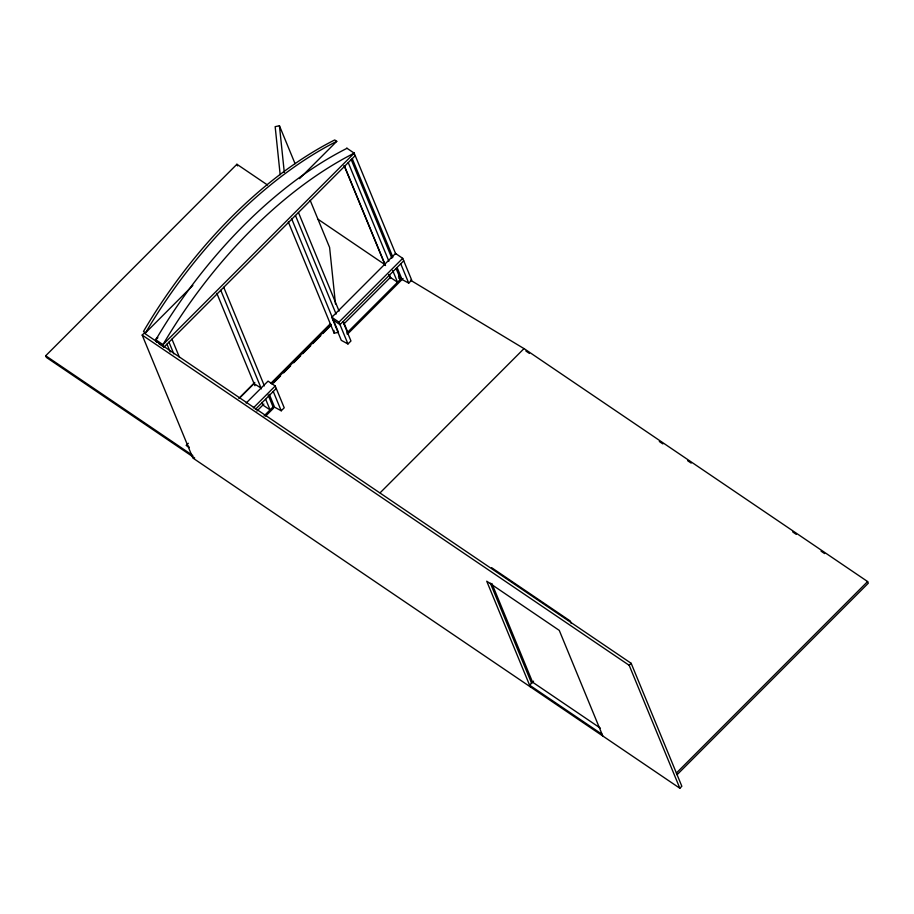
<?xml version="1.0" encoding="UTF-8"?>
<svg xmlns="http://www.w3.org/2000/svg" width="914" height="914" viewBox="0 0 914 914"><rect width="100%" height="100%" fill="white"/><g stroke="black" fill="none" stroke-linecap="round" stroke-linejoin="round"><path stroke-width="1.37" d="M194.682 457.971L46.386 357.408L45.7 355.763L236.92 164.269L267.528 185.016M142.184 335.084L144.172 333.096L631.163 663.313L681.833 786.246L679.845 788.245L192.854 458.017L142.184 335.084L629.175 665.301L679.845 788.245M299.529 178.63L336.763 141.339L334.718 139.956A317.432 170.701 -55.9 0 0 143.487 331.439L145.543 332.833L192.843 285.465M156.614 342.224L155.54 339.608L157.528 337.62M156.865 342.396L155.791 339.791L157.814 337.769M158.865 343.653L163.994 347.126L355.215 155.631M189.312 447.632L186.33 445.289L188.318 443.29M238.862 398.378L254.789 382.418M240.108 397.556L254.058 383.594L261.084 388.107M246.14 403.063L268.053 381.127L275.228 385.994L284.22 407.793L281.226 410.786L274.566 407.164L269.264 394.3M342.978 321.648L350.953 340.979L347.96 343.961L341.299 340.339L331.793 317.295L395.534 253.464L402.72 258.331L411.7 280.141L408.718 283.123L402.046 279.501L397.202 267.745M270.841 383.332L330.217 323.876M271.766 383.846L331.154 324.39M273.526 382.966L280.575 375.917M283.591 372.889L290.641 365.84M293.657 362.812L300.706 355.763M302.717 353.741L310.771 345.686M312.782 343.664L320.837 335.598M322.848 333.587L330.902 325.521M253.327 407.93L275.228 385.994M347.96 343.961L338.968 322.162L402.72 258.331M255.337 409.415L276.257 388.461M403.737 260.81L339.997 324.641L332.822 319.774M256.914 411.026L263.895 404.045M343.573 324.264L390.381 277.388L397.556 282.255L392.677 270.418M264.1 415.893L273.058 406.924M346.76 333.119L401.543 278.256L398.458 276.177M265.597 416.133L273.572 408.158L268.179 395.088M347.274 334.353L403.04 278.507M380.144 492.772L524.03 348.577L867.615 581.555L868.3 583.201L677.08 774.695M533.559 681.17L529.572 685.157L602.109 734.342M629.175 665.301L631.163 663.313M676.394 773.038L867.615 581.555M295.073 163.709L279.433 125.755L275.16 126.658L280.175 174.734M288.321 221.976L334.17 333.199L338.443 332.308L291.52 218.457M186.33 445.289L188.798 446.695M410.5 280.187L524.065 348.645M346.76 148.125L354.198 153.164L395.853 254.241M525.893 351.022L529.434 353.432M659.314 441.496L662.856 443.896M687.648 460.713L691.19 463.112M792.735 531.959L796.277 534.37M821.069 551.176L824.611 553.576M318.141 219.337L385.228 264.832M398.493 277.867L400.538 279.261L396.208 268.739M331.793 317.295L338.968 322.162M155.54 339.608L162.966 344.647L163.994 347.126M491.595 567.663L570.279 621.017L571.296 623.497M600.418 728.172L532.565 682.164L491.881 583.463M45.7 355.763L192.831 455.526M602.783 735.987L559.265 630.386L486.728 581.201L530.257 686.802M400.743 263.792L408.718 283.123M352.233 158.625L392.871 257.222M351.227 159.63L391.877 258.228M348.245 162.612L388.884 261.221M344.315 165.64L385.502 265.551M389.238 274.611L390.861 278.553M344.121 165.594L385.194 265.266M388.976 274.44L390.598 278.37M490.327 583.121L531.697 683.489M310.177 200.349L329.6 247.454L335.495 304.019M298.444 212.482L339.083 311.08M343.424 321.602L347.754 332.113M295.462 215.476L336.101 314.073M236.92 164.269L237.606 165.914M273.263 391.455L281.226 410.786M223.747 287.282L264.386 385.891M220.765 290.275L261.404 388.873M265.734 399.395L270.076 409.906L262.889 405.051L261.815 402.411M216.835 293.303L254.926 385.719M171.958 339.151L179.487 357.408M168.976 342.144L173.809 353.878M166.976 344.132L170.233 352.027M333.873 330.377L334.17 333.199M279.433 125.755L284.3 172.426M155.791 339.791A317.432 170.701 -55.9 0 1 347.023 148.297M145.543 332.833A317.432 170.701 -55.9 0 1 336.763 141.339M354.198 153.164L162.966 344.647A317.432 170.701 -55.9 0 1 354.198 153.164"/></g></svg>
